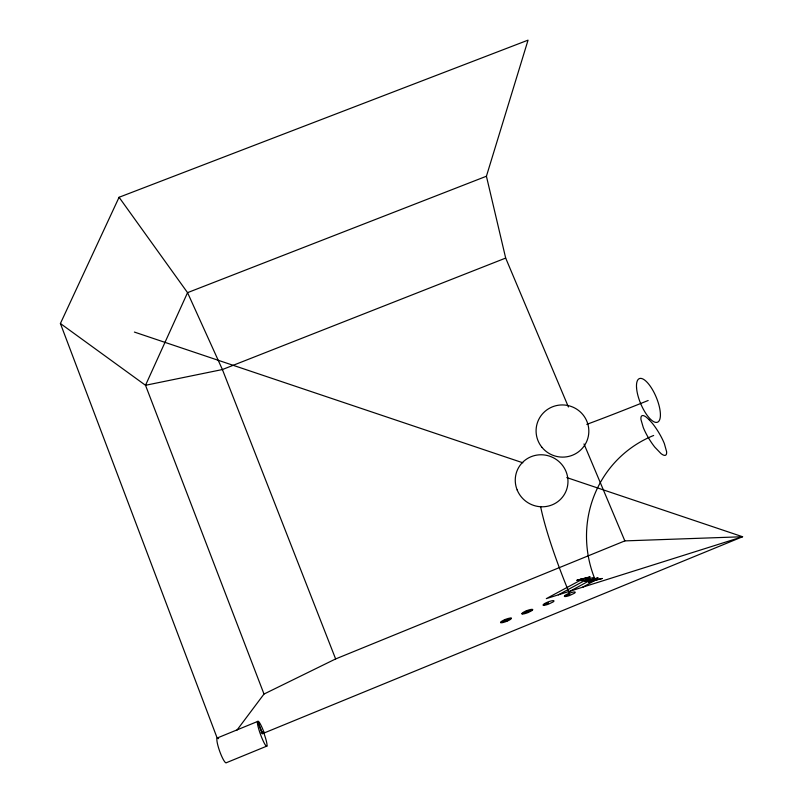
<?xml version="1.0" encoding="UTF-8"?>
<svg xmlns="http://www.w3.org/2000/svg" width="803" height="803" viewBox="0 0 803 803"><rect width="100%" height="100%" fill="white"/><g stroke="black" fill="none" stroke-linecap="round" stroke-linejoin="round"><path stroke-width="1.2" d="M568.424 406.991L505.679 258.074L486.417 176.238L528.043 40.15L119.075 197.277L60.406 323.509L217.151 738.037L257.883 721.355A13.229 1.807 69.9 0 1 263.745 731.653L262.571 733.621L257.883 721.355M593.899 577.447L580.93 580.79M236.945 730.148L264.006 694.053L335.634 658.942L624.844 540.891L742.594 536.745L566.788 477.584M505.86 620.428L506.844 621.271M582.727 587.154L595.364 580.208A113.173 109.8 51.6 0 1 653.652 435.477M570.391 591.048L591.269 579.656L584.755 581.362M558.326 594.842L587.354 579.114L588.529 579.274M528.264 612.498L531.757 610.702A5.782 1.124 -21.1 0 0 529.107 609.868A5.782 1.124 -21.1 0 0 521.9 613.562A5.782 1.124 -21.1 0 0 528.264 612.498L526.336 610.842M266.897 746.087A13.229 1.807 70 0 1 260.985 735.709A13.229 1.807 70 0 1 257.522 721.506L262.21 733.771L263.384 731.804A13.229 1.807 70 0 1 266.897 746.087L226.476 762.669A13.249 2.279 70.4 0 1 219.018 749.299A13.249 2.279 70.4 0 1 218.607 738.66M500.65 622.576L511.31 618.21M521.97 613.843L532.62 609.487M543.26 605.131A5.782 1.124 -20.9 0 0 548.218 604.278L553.086 601.969A5.782 1.124 -20.9 0 0 553.066 600.644A5.782 1.124 -20.9 0 0 547.505 602.17L546.17 602.762A5.782 1.124 -20.9 0 0 543.26 605.131L548.569 602.953M564.499 596.428A5.792 1.114 -20.7 0 0 569.548 595.545L574.386 593.246A5.792 1.114 -20.7 0 0 574.245 591.972A5.792 1.114 -20.7 0 0 568.634 593.517L567.309 594.1A5.792 1.114 -20.7 0 0 564.499 596.428L569.799 594.26A131.06 19.623 66.5 0 1 540.59 506.472M261.105 732.737L263.745 731.653M262.571 733.621L742.594 536.745L546.311 598.636L583.51 578.592L577.227 580.248M505.679 258.074L222.401 369.541L145.514 385.289L60.406 323.509M486.417 176.238L187.551 292.653L145.514 385.289L264.006 694.053M588.74 581.954L595.364 580.208M134.392 332.071L522.833 462.789M505.127 619.525L505.95 620.368M119.075 197.277L187.551 292.653L222.401 369.541L335.634 658.942M583.992 443.929L624.844 540.891M648.162 400.496A129.223 3.975 -22.4 0 1 586.782 424.355M602.19 578.481L588.539 581.934L602.19 578.481M597.964 577.959L584.564 581.342L597.964 577.959M589.974 576.966L577.046 580.228L589.974 576.966M649.165 419.728L646.184 417.078A23.377 5.822 58.9 0 0 640.975 419.608L643.303 427.618A22.835 5.691 58.9 0 0 654.776 447.1L660.989 453.575A23.367 5.822 58.9 0 0 666.61 451.698L664.362 443.617A22.845 5.691 58.9 0 0 652.488 423.482L649.165 419.728M542.005 447.391A26.399 26.077 14.1 0 0 587.113 440.445A26.399 26.077 14.1 0 0 558.246 405.244A26.399 26.077 14.1 0 0 542.005 447.391M636.558 387.919A23.618 8.411 67.3 0 0 655.599 422.358A23.618 8.411 67.3 0 0 653.2 390.92A23.618 8.411 67.3 0 0 636.558 387.919M517.162 489.96A26.529 25.847 29.6 0 0 562.381 497.268A26.529 25.847 29.6 0 0 545.297 455.11A26.529 25.847 29.6 0 0 517.162 489.96M502.839 622.556A5.782 1.124 -21.3 0 0 511.36 618.511A5.782 1.124 -21.3 0 0 503.752 620.127A5.782 1.124 -21.3 0 0 502.839 622.556"/></g></svg>
